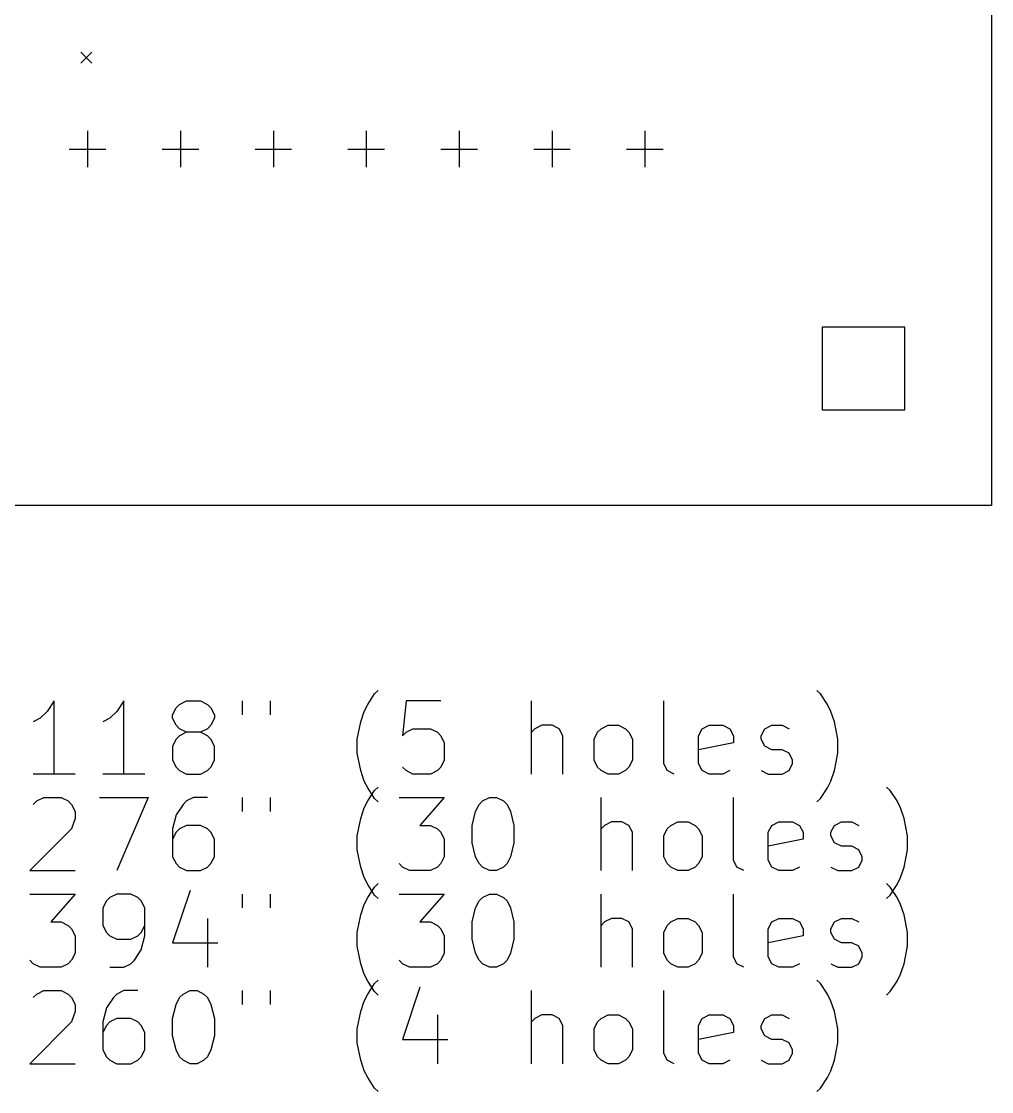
# Model space of a CAD drawing. Extents: x 133.3 to 187.5, y -126 to -67.5.
# Drawn here: x 160.97 to 187.5, y -126.02 to -96.76 of the extents above; entities that cross this region are included whole.
import ezdxf

# ---------------------------------------------------------------- set-up
doc = ezdxf.new("R2010")
doc.units = 0
doc.layers.add('BLACK', color=7, linetype='CONTINUOUS')

msp = doc.modelspace()

# ---------------------------------------------------------------- linework, layer by layer
at = {"layer": 'BLACK', "linetype": 'CONTINUOUS'}
for p, q in [((187.5, -67.5), (187.5, -110)), ((162.6, -97.6), (162.9, -97.9)), ((162.9, -97.6), (162.6, -97.9)), ((162.78, -99.75), (162.78, -100.75)), ((165.32, -99.75), (165.32, -100.75)), ((167.86, -99.75), (167.86, -100.75)), ((170.4, -99.75), (170.4, -100.75)), ((172.94, -99.75), (172.94, -100.75)), ((175.48, -99.75), (175.48, -100.75)), ((178.02, -99.75), (178.02, -100.75)), ((162.28, -100.25), (163.28, -100.25)), ((164.82, -100.25), (165.82, -100.25)), ((167.36, -100.25), (168.36, -100.25)), ((169.9, -100.25), (170.9, -100.25)), ((172.44, -100.25), (173.44, -100.25)), ((174.98, -100.25), (175.98, -100.25)), ((177.52, -100.25), (178.52, -100.25)), ((185.131382, -105.118618), (182.868618, -105.118618)), ((182.868618, -105.118618), (182.868618, -107.381382)), ((185.131382, -107.381382), (185.131382, -105.118618)), ((182.868618, -107.381382), (185.131382, -107.381382)), ((187.5, -110), (135, -110)), ((170.439914, -115.435076), (170.63039, -115.149361)), ((170.63039, -115.149361), (170.725629, -115.054123)), ((182.820868, -115.149361), (182.72563, -115.054123)), ((183.011344, -115.435076), (182.820868, -115.149361)), ((161.868484, -115.339838), (161.678008, -115.625552)), ((161.868484, -117.339838), (161.868484, -115.339838)), ((163.773246, -115.339838), (163.58277, -115.625552)), ((163.773246, -117.339838), (163.773246, -115.339838)), ((165.10658, -115.72079), (165.201818, -115.530314)), ((165.201818, -115.530314), (165.297056, -115.435076)), ((165.297056, -115.435076), (165.487532, -115.339838)), ((165.487532, -115.339838), (165.868485, -115.339838)), ((165.868485, -115.339838), (166.058961, -115.435076)), ((166.058961, -115.435076), (166.154199, -115.530314)), ((166.154199, -115.530314), (166.249437, -115.72079)), ((167.011342, -115.339838), (167.011342, -115.72079)), ((167.773247, -115.339838), (167.773247, -115.72079)), ((170.344676, -115.625552), (170.439914, -115.435076)), ((171.487533, -115.339838), (171.392295, -116.292219)), ((172.439914, -115.339838), (171.487533, -115.339838)), ((174.916105, -117.339838), (174.916105, -115.339838)), ((178.535153, -117.054123), (178.535153, -115.339838)), ((183.106582, -115.625552), (183.011344, -115.435076)), ((161.487532, -115.816028), (161.297056, -115.911266)), ((161.678008, -115.625552), (161.487532, -115.816028)), ((163.392294, -115.816028), (163.201818, -115.911266)), ((163.58277, -115.625552), (163.392294, -115.816028)), ((165.10658, -115.816028), (165.10658, -115.72079)), ((165.201818, -116.006504), (165.10658, -115.816028)), ((166.249437, -115.816028), (166.154199, -116.006504)), ((166.249437, -115.72079), (166.249437, -115.816028)), ((170.249438, -115.911266), (170.344676, -115.625552)), ((183.20182, -115.911266), (183.106582, -115.625552)), ((165.297056, -116.101742), (165.201818, -116.006504)), ((165.487532, -116.19698), (165.297056, -116.101742)), ((166.058961, -116.101742), (165.868485, -116.19698)), ((166.154199, -116.006504), (166.058961, -116.101742)), ((170.1542, -116.387457), (170.249438, -115.911266)), ((171.487533, -116.19698), (171.678009, -116.101742)), ((171.678009, -116.101742), (172.1542, -116.101742)), ((172.1542, -116.101742), (172.344676, -116.19698)), ((175.011343, -116.101742), (174.916105, -116.19698)), ((175.201819, -116.006504), (175.011343, -116.101742)), ((175.487534, -116.006504), (175.201819, -116.006504)), ((175.67801, -116.101742), (175.487534, -116.006504)), ((175.773248, -116.292219), (175.67801, -116.101742)), ((176.725629, -116.19698), (176.820867, -116.101742)), ((176.820867, -116.101742), (177.011343, -116.006504)), ((177.011343, -116.006504), (177.297058, -116.006504)), ((177.297058, -116.006504), (177.487534, -116.101742)), ((177.487534, -116.101742), (177.582772, -116.19698)), ((179.487534, -116.292219), (179.582772, -116.101742)), ((179.582772, -116.101742), (179.773248, -116.006504)), ((179.773248, -116.006504), (180.154201, -116.006504)), ((180.154201, -116.006504), (180.344677, -116.101742)), ((180.344677, -116.101742), (180.439915, -116.292219)), ((181.20182, -116.292219), (181.297058, -116.101742)), ((181.297058, -116.101742), (181.487534, -116.006504)), ((181.487534, -116.006504), (181.773248, -116.006504)), ((181.773248, -116.006504), (181.963725, -116.101742)), ((183.297058, -116.387457), (183.20182, -115.911266)), ((165.201818, -116.387457), (165.10658, -116.577933)), ((165.297056, -116.292219), (165.201818, -116.387457)), ((165.487532, -116.19698), (165.297056, -116.292219)), ((165.868485, -116.19698), (165.487532, -116.19698)), ((166.058961, -116.292219), (165.868485, -116.19698)), ((166.154199, -116.387457), (166.058961, -116.292219)), ((166.249437, -116.577933), (166.154199, -116.387457)), ((170.1542, -116.768409), (170.1542, -116.387457)), ((171.392295, -116.292219), (171.487533, -116.19698)), ((172.344676, -116.19698), (172.439914, -116.292219)), ((172.439914, -116.292219), (172.535152, -116.482695)), ((175.773248, -117.339838), (175.773248, -116.292219)), ((176.630391, -116.387457), (176.725629, -116.19698)), ((176.630391, -116.958885), (176.630391, -116.387457)), ((177.582772, -116.19698), (177.67801, -116.387457)), ((177.67801, -116.387457), (177.67801, -116.958885)), ((179.487534, -117.054123), (179.487534, -116.292219)), ((180.439915, -116.292219), (180.439915, -116.482695)), ((181.20182, -116.387457), (181.20182, -116.292219)), ((181.297058, -116.577933), (181.20182, -116.387457)), ((183.297058, -116.768409), (183.297058, -116.387457)), ((165.10658, -116.577933), (165.10658, -116.958885)), ((166.249437, -116.958885), (166.249437, -116.577933)), ((172.535152, -116.482695), (172.535152, -116.958885)), ((180.439915, -116.482695), (179.487534, -116.673171)), ((181.487534, -116.673171), (181.297058, -116.577933)), ((181.773248, -116.673171), (181.487534, -116.673171)), ((181.963725, -116.768409), (181.773248, -116.673171)), ((165.10658, -116.958885), (165.201818, -117.149361)), ((166.154199, -117.149361), (166.249437, -116.958885)), ((170.249438, -117.2446), (170.1542, -116.768409)), ((172.535152, -116.958885), (172.439914, -117.149361)), ((176.725629, -117.149361), (176.630391, -116.958885)), ((177.67801, -116.958885), (177.582772, -117.149361)), ((182.058963, -116.958885), (181.963725, -116.768409)), ((182.058963, -117.054123), (182.058963, -116.958885)), ((183.20182, -117.2446), (183.297058, -116.768409)), ((165.201818, -117.149361), (165.297056, -117.2446)), ((165.297056, -117.2446), (165.487532, -117.339838)), ((165.868485, -117.339838), (166.058961, -117.2446)), ((166.058961, -117.2446), (166.154199, -117.149361)), ((170.344676, -117.530314), (170.249438, -117.2446)), ((171.487533, -117.2446), (171.392295, -117.149361)), ((171.678009, -117.339838), (171.487533, -117.2446)), ((172.344676, -117.2446), (172.1542, -117.339838)), ((172.439914, -117.149361), (172.344676, -117.2446)), ((176.820867, -117.2446), (176.725629, -117.149361)), ((177.011343, -117.339838), (176.820867, -117.2446)), ((177.487534, -117.2446), (177.297058, -117.339838)), ((177.582772, -117.149361), (177.487534, -117.2446)), ((178.630391, -117.2446), (178.535153, -117.054123)), ((178.820867, -117.339838), (178.630391, -117.2446)), ((179.582772, -117.2446), (179.487534, -117.054123)), ((179.773248, -117.339838), (179.582772, -117.2446)), ((180.344677, -117.2446), (180.154201, -117.339838)), ((181.20182, -117.2446), (181.392296, -117.339838)), ((181.773248, -117.339838), (181.963725, -117.2446)), ((181.963725, -117.2446), (182.058963, -117.054123)), ((183.106582, -117.530314), (183.20182, -117.2446)), ((162.439913, -117.339838), (161.297056, -117.339838)), ((164.344675, -117.339838), (163.201818, -117.339838)), ((165.487532, -117.339838), (165.868485, -117.339838)), ((170.439914, -117.72079), (170.344676, -117.530314)), ((172.1542, -117.339838), (171.678009, -117.339838)), ((177.297058, -117.339838), (177.011343, -117.339838)), ((180.154201, -117.339838), (179.773248, -117.339838)), ((181.392296, -117.339838), (181.773248, -117.339838)), ((183.011344, -117.72079), (183.106582, -117.530314)), ((170.63039, -118.006504), (170.439914, -117.72079)), ((170.439914, -118.075076), (170.63039, -117.789361)), ((170.63039, -117.789361), (170.725629, -117.694123)), ((182.820868, -118.006504), (183.011344, -117.72079)), ((184.72563, -117.789361), (184.630392, -117.694123)), ((184.916106, -118.075076), (184.72563, -117.789361)), ((161.297056, -118.170314), (161.392294, -118.075076)), ((161.392294, -118.075076), (161.58277, -117.979838)), ((161.58277, -117.979838), (162.058961, -117.979838)), ((162.058961, -117.979838), (162.249437, -118.075076)), ((162.249437, -118.075076), (162.344675, -118.170314)), ((162.344675, -118.170314), (162.439913, -118.36079)), ((163.10658, -117.979838), (164.439913, -117.979838)), ((164.439913, -117.979838), (163.58277, -119.979838)), ((165.392294, -118.170314), (165.201818, -118.456028)), ((165.487532, -118.075076), (165.392294, -118.170314)), ((165.678008, -117.979838), (165.487532, -118.075076)), ((166.058961, -117.979838), (165.678008, -117.979838)), ((167.011342, -117.979838), (167.011342, -118.36079)), ((167.773247, -117.979838), (167.773247, -118.36079)), ((170.344676, -118.265552), (170.439914, -118.075076)), ((170.725629, -118.101742), (170.63039, -118.006504)), ((171.297057, -117.979838), (172.535152, -117.979838)), ((172.535152, -117.979838), (171.868485, -118.741742)), ((173.392295, -118.36079), (173.487533, -118.170314)), ((173.487533, -118.170314), (173.582771, -118.075076)), ((173.582771, -118.075076), (173.773247, -117.979838)), ((173.773247, -117.979838), (173.963724, -117.979838)), ((173.963724, -117.979838), (174.1542, -118.075076)), ((174.1542, -118.075076), (174.249438, -118.170314)), ((174.249438, -118.170314), (174.344676, -118.36079)), ((176.820867, -119.979838), (176.820867, -117.979838)), ((180.439915, -119.694123), (180.439915, -117.979838)), ((182.72563, -118.101742), (182.820868, -118.006504)), ((185.011344, -118.265552), (184.916106, -118.075076)), ((162.439913, -118.36079), (162.439913, -118.551266)), ((165.201818, -118.456028), (165.10658, -118.83698)), ((170.249438, -118.551266), (170.344676, -118.265552)), ((173.297057, -118.741742), (173.392295, -118.36079)), ((174.344676, -118.36079), (174.439914, -118.741742)), ((185.106582, -118.551266), (185.011344, -118.265552)), ((162.439913, -118.551266), (162.344675, -118.83698)), ((165.487532, -118.741742), (165.297056, -118.83698)), ((165.868485, -118.741742), (165.487532, -118.741742)), ((166.058961, -118.83698), (165.868485, -118.741742)), ((170.1542, -119.027457), (170.249438, -118.551266)), ((171.868485, -118.741742), (172.1542, -118.741742)), ((172.1542, -118.741742), (172.344676, -118.83698)), ((173.297057, -119.217933), (173.297057, -118.741742)), ((174.439914, -118.741742), (174.439914, -119.217933)), ((176.916105, -118.741742), (176.820867, -118.83698)), ((177.106581, -118.646504), (176.916105, -118.741742)), ((177.392296, -118.646504), (177.106581, -118.646504)), ((177.582772, -118.741742), (177.392296, -118.646504)), ((177.67801, -118.932219), (177.582772, -118.741742)), ((178.630391, -118.83698), (178.725629, -118.741742)), ((178.725629, -118.741742), (178.916105, -118.646504)), ((178.916105, -118.646504), (179.20182, -118.646504)), ((179.20182, -118.646504), (179.392296, -118.741742)), ((179.392296, -118.741742), (179.487534, -118.83698)), ((181.392296, -118.932219), (181.487534, -118.741742)), ((181.487534, -118.741742), (181.67801, -118.646504)), ((181.67801, -118.646504), (182.058963, -118.646504)), ((182.058963, -118.646504), (182.249439, -118.741742)), ((182.249439, -118.741742), (182.344677, -118.932219)), ((183.106582, -118.932219), (183.20182, -118.741742)), ((183.20182, -118.741742), (183.392296, -118.646504)), ((183.392296, -118.646504), (183.67801, -118.646504)), ((183.67801, -118.646504), (183.868487, -118.741742)), ((185.20182, -119.027457), (185.106582, -118.551266)), ((162.344675, -118.83698), (161.201818, -119.979838)), ((165.10658, -118.83698), (165.10658, -119.598885)), ((165.201818, -118.932219), (165.10658, -119.122695)), ((165.297056, -118.83698), (165.201818, -118.932219)), ((166.154199, -118.932219), (166.058961, -118.83698)), ((166.249437, -119.122695), (166.154199, -118.932219)), ((170.1542, -119.408409), (170.1542, -119.027457)), ((172.344676, -118.83698), (172.439914, -118.932219)), ((172.439914, -118.932219), (172.535152, -119.122695)), ((177.67801, -119.979838), (177.67801, -118.932219)), ((178.535153, -119.027457), (178.630391, -118.83698)), ((178.535153, -119.598885), (178.535153, -119.027457)), ((179.487534, -118.83698), (179.582772, -119.027457)), ((179.582772, -119.027457), (179.582772, -119.598885)), ((181.392296, -119.694123), (181.392296, -118.932219)), ((182.344677, -118.932219), (182.344677, -119.122695)), ((183.106582, -119.027457), (183.106582, -118.932219)), ((183.20182, -119.217933), (183.106582, -119.027457)), ((185.20182, -119.408409), (185.20182, -119.027457)), ((166.249437, -119.598885), (166.249437, -119.122695)), ((172.535152, -119.122695), (172.535152, -119.598885)), ((173.392295, -119.598885), (173.297057, -119.217933)), ((174.439914, -119.217933), (174.344676, -119.598885)), ((182.344677, -119.122695), (181.392296, -119.313171)), ((183.392296, -119.313171), (183.20182, -119.217933)), ((183.67801, -119.313171), (183.392296, -119.313171)), ((183.868487, -119.408409), (183.67801, -119.313171)), ((165.10658, -119.598885), (165.201818, -119.789361)), ((166.154199, -119.789361), (166.249437, -119.598885)), ((170.249438, -119.8846), (170.1542, -119.408409)), ((172.535152, -119.598885), (172.439914, -119.789361)), ((173.487533, -119.789361), (173.392295, -119.598885)), ((174.344676, -119.598885), (174.249438, -119.789361)), ((178.630391, -119.789361), (178.535153, -119.598885)), ((179.582772, -119.598885), (179.487534, -119.789361)), ((183.963725, -119.598885), (183.868487, -119.408409)), ((183.963725, -119.694123), (183.963725, -119.598885)), ((185.106582, -119.8846), (185.20182, -119.408409)), ((165.201818, -119.789361), (165.297056, -119.8846)), ((165.297056, -119.8846), (165.487532, -119.979838)), ((165.868485, -119.979838), (166.058961, -119.8846)), ((166.058961, -119.8846), (166.154199, -119.789361)), ((170.344676, -120.170314), (170.249438, -119.8846)), ((171.392295, -119.8846), (171.297057, -119.789361)), ((171.582771, -119.979838), (171.392295, -119.8846)), ((172.344676, -119.8846), (172.1542, -119.979838)), ((172.439914, -119.789361), (172.344676, -119.8846)), ((173.582771, -119.8846), (173.487533, -119.789361)), ((173.773247, -119.979838), (173.582771, -119.8846)), ((174.1542, -119.8846), (173.963724, -119.979838)), ((174.249438, -119.789361), (174.1542, -119.8846)), ((178.725629, -119.8846), (178.630391, -119.789361)), ((178.916105, -119.979838), (178.725629, -119.8846)), ((179.392296, -119.8846), (179.20182, -119.979838)), ((179.487534, -119.789361), (179.392296, -119.8846)), ((180.535153, -119.8846), (180.439915, -119.694123)), ((180.725629, -119.979838), (180.535153, -119.8846)), ((181.487534, -119.8846), (181.392296, -119.694123)), ((181.67801, -119.979838), (181.487534, -119.8846)), ((182.249439, -119.8846), (182.058963, -119.979838)), ((183.106582, -119.8846), (183.297058, -119.979838)), ((183.67801, -119.979838), (183.868487, -119.8846)), ((183.868487, -119.8846), (183.963725, -119.694123)), ((185.011344, -120.170314), (185.106582, -119.8846)), ((161.201818, -119.979838), (162.439913, -119.979838)), ((165.487532, -119.979838), (165.868485, -119.979838)), ((170.439914, -120.36079), (170.344676, -120.170314)), ((172.1542, -119.979838), (171.582771, -119.979838)), ((173.963724, -119.979838), (173.773247, -119.979838)), ((179.20182, -119.979838), (178.916105, -119.979838)), ((182.058963, -119.979838), (181.67801, -119.979838)), ((183.297058, -119.979838), (183.67801, -119.979838)), ((184.916106, -120.36079), (185.011344, -120.170314)), ((165.58277, -120.5246), (165.10658, -121.953171)), ((170.63039, -120.646504), (170.439914, -120.36079)), ((170.439914, -120.715076), (170.63039, -120.429361)), ((170.63039, -120.429361), (170.725629, -120.334123)), ((184.72563, -120.429361), (184.630392, -120.334123)), ((184.72563, -120.646504), (184.916106, -120.36079)), ((184.916106, -120.715076), (184.72563, -120.429361)), ((161.201818, -120.619838), (162.439913, -120.619838)), ((162.439913, -120.619838), (161.773246, -121.381742)), ((163.297056, -120.810314), (163.201818, -121.00079)), ((163.392294, -120.715076), (163.297056, -120.810314)), ((163.58277, -120.619838), (163.392294, -120.715076)), ((163.963723, -120.619838), (163.58277, -120.619838)), ((164.154199, -120.715076), (163.963723, -120.619838)), ((164.249437, -120.810314), (164.154199, -120.715076)), ((164.344675, -121.00079), (164.249437, -120.810314)), ((167.011342, -120.619838), (167.011342, -121.00079)), ((167.773247, -120.619838), (167.773247, -121.00079)), ((170.344676, -120.905552), (170.439914, -120.715076)), ((170.725629, -120.741742), (170.63039, -120.646504)), ((171.297057, -120.619838), (172.535152, -120.619838)), ((172.535152, -120.619838), (171.868485, -121.381742)), ((173.392295, -121.00079), (173.487533, -120.810314)), ((173.487533, -120.810314), (173.582771, -120.715076)), ((173.582771, -120.715076), (173.773247, -120.619838)), ((173.773247, -120.619838), (173.963724, -120.619838)), ((173.963724, -120.619838), (174.1542, -120.715076)), ((174.1542, -120.715076), (174.249438, -120.810314)), ((174.249438, -120.810314), (174.344676, -121.00079)), ((176.820867, -122.619838), (176.820867, -120.619838)), ((180.439915, -122.334123), (180.439915, -120.619838)), ((184.630392, -120.741742), (184.72563, -120.646504)), ((185.011344, -120.905552), (184.916106, -120.715076)), ((163.201818, -121.00079), (163.201818, -121.47698)), ((164.344675, -121.762695), (164.344675, -121.00079)), ((170.249438, -121.191266), (170.344676, -120.905552)), ((173.297057, -121.381742), (173.392295, -121.00079)), ((174.344676, -121.00079), (174.439914, -121.381742)), ((185.106582, -121.191266), (185.011344, -120.905552)), ((161.773246, -121.381742), (162.058961, -121.381742)), ((162.058961, -121.381742), (162.249437, -121.47698)), ((166.058961, -121.286504), (166.058961, -122.619838)), ((170.1542, -121.667457), (170.249438, -121.191266)), ((171.868485, -121.381742), (172.1542, -121.381742)), ((172.1542, -121.381742), (172.344676, -121.47698)), ((173.297057, -121.857933), (173.297057, -121.381742)), ((174.439914, -121.381742), (174.439914, -121.857933)), ((176.916105, -121.381742), (176.820867, -121.47698)), ((177.106581, -121.286504), (176.916105, -121.381742)), ((177.392296, -121.286504), (177.106581, -121.286504)), ((177.582772, -121.381742), (177.392296, -121.286504)), ((177.67801, -121.572219), (177.582772, -121.381742)), ((178.630391, -121.47698), (178.725629, -121.381742)), ((178.725629, -121.381742), (178.916105, -121.286504)), ((178.916105, -121.286504), (179.20182, -121.286504)), ((179.20182, -121.286504), (179.392296, -121.381742)), ((179.392296, -121.381742), (179.487534, -121.47698)), ((181.392296, -121.572219), (181.487534, -121.381742)), ((181.487534, -121.381742), (181.67801, -121.286504)), ((181.67801, -121.286504), (182.058963, -121.286504)), ((182.058963, -121.286504), (182.249439, -121.381742)), ((182.249439, -121.381742), (182.344677, -121.572219)), ((183.106582, -121.572219), (183.20182, -121.381742)), ((183.20182, -121.381742), (183.392296, -121.286504)), ((183.392296, -121.286504), (183.67801, -121.286504)), ((183.67801, -121.286504), (183.868487, -121.381742)), ((185.20182, -121.667457), (185.106582, -121.191266)), ((162.249437, -121.47698), (162.344675, -121.572219)), ((162.344675, -121.572219), (162.439913, -121.762695)), ((163.201818, -121.47698), (163.297056, -121.667457)), ((163.297056, -121.667457), (163.392294, -121.762695)), ((164.154199, -121.762695), (164.249437, -121.667457)), ((164.249437, -121.667457), (164.344675, -121.47698)), ((170.1542, -122.048409), (170.1542, -121.667457)), ((172.344676, -121.47698), (172.439914, -121.572219)), ((172.439914, -121.572219), (172.535152, -121.762695)), ((177.67801, -122.619838), (177.67801, -121.572219)), ((178.535153, -121.667457), (178.630391, -121.47698)), ((178.535153, -122.238885), (178.535153, -121.667457)), ((179.487534, -121.47698), (179.582772, -121.667457)), ((179.582772, -121.667457), (179.582772, -122.238885)), ((181.392296, -122.334123), (181.392296, -121.572219)), ((182.344677, -121.572219), (182.344677, -121.762695)), ((183.106582, -121.667457), (183.106582, -121.572219)), ((183.20182, -121.857933), (183.106582, -121.667457)), ((185.20182, -122.048409), (185.20182, -121.667457)), ((162.439913, -121.762695), (162.439913, -122.238885)), ((163.392294, -121.762695), (163.58277, -121.857933)), ((163.58277, -121.857933), (163.963723, -121.857933)), ((163.963723, -121.857933), (164.154199, -121.762695)), ((164.249437, -122.143647), (164.344675, -121.762695)), ((165.10658, -121.953171), (166.344675, -121.953171)), ((172.535152, -121.762695), (172.535152, -122.238885)), ((173.392295, -122.238885), (173.297057, -121.857933)), ((174.439914, -121.857933), (174.344676, -122.238885)), ((182.344677, -121.762695), (181.392296, -121.953171)), ((183.392296, -121.953171), (183.20182, -121.857933)), ((183.67801, -121.953171), (183.392296, -121.953171)), ((183.868487, -122.048409), (183.67801, -121.953171)), ((162.439913, -122.238885), (162.344675, -122.429361)), ((164.058961, -122.429361), (164.249437, -122.143647)), ((170.249438, -122.5246), (170.1542, -122.048409)), ((172.535152, -122.238885), (172.439914, -122.429361)), ((173.487533, -122.429361), (173.392295, -122.238885)), ((174.344676, -122.238885), (174.249438, -122.429361)), ((178.630391, -122.429361), (178.535153, -122.238885)), ((179.582772, -122.238885), (179.487534, -122.429361)), ((183.963725, -122.238885), (183.868487, -122.048409)), ((183.963725, -122.334123), (183.963725, -122.238885)), ((185.106582, -122.5246), (185.20182, -122.048409)), ((161.297056, -122.5246), (161.201818, -122.429361)), ((161.487532, -122.619838), (161.297056, -122.5246)), ((162.249437, -122.5246), (162.058961, -122.619838)), ((162.344675, -122.429361), (162.249437, -122.5246)), ((163.773246, -122.619838), (163.963723, -122.5246)), ((163.963723, -122.5246), (164.058961, -122.429361)), ((170.344676, -122.810314), (170.249438, -122.5246)), ((171.392295, -122.5246), (171.297057, -122.429361)), ((171.582771, -122.619838), (171.392295, -122.5246)), ((172.344676, -122.5246), (172.1542, -122.619838)), ((172.439914, -122.429361), (172.344676, -122.5246)), ((173.582771, -122.5246), (173.487533, -122.429361)), ((173.773247, -122.619838), (173.582771, -122.5246)), ((174.1542, -122.5246), (173.963724, -122.619838)), ((174.249438, -122.429361), (174.1542, -122.5246)), ((178.725629, -122.5246), (178.630391, -122.429361)), ((178.916105, -122.619838), (178.725629, -122.5246)), ((179.392296, -122.5246), (179.20182, -122.619838)), ((179.487534, -122.429361), (179.392296, -122.5246)), ((180.535153, -122.5246), (180.439915, -122.334123)), ((180.725629, -122.619838), (180.535153, -122.5246)), ((181.487534, -122.5246), (181.392296, -122.334123)), ((181.67801, -122.619838), (181.487534, -122.5246)), ((182.249439, -122.5246), (182.058963, -122.619838)), ((183.106582, -122.5246), (183.297058, -122.619838)), ((183.67801, -122.619838), (183.868487, -122.5246)), ((183.868487, -122.5246), (183.963725, -122.334123)), ((185.011344, -122.810314), (185.106582, -122.5246)), ((162.058961, -122.619838), (161.487532, -122.619838)), ((163.392294, -122.619838), (163.773246, -122.619838)), ((170.439914, -123.00079), (170.344676, -122.810314)), ((172.1542, -122.619838), (171.582771, -122.619838)), ((173.963724, -122.619838), (173.773247, -122.619838)), ((179.20182, -122.619838), (178.916105, -122.619838)), ((182.058963, -122.619838), (181.67801, -122.619838)), ((183.297058, -122.619838), (183.67801, -122.619838)), ((184.916106, -123.00079), (185.011344, -122.810314)), ((170.63039, -123.286504), (170.439914, -123.00079)), ((170.439914, -123.355076), (170.63039, -123.069361)), ((170.63039, -123.069361), (170.725629, -122.974123)), ((171.868485, -123.1646), (171.392295, -124.593171)), ((182.820868, -123.069361), (182.72563, -122.974123)), ((183.011344, -123.355076), (182.820868, -123.069361)), ((184.72563, -123.286504), (184.916106, -123.00079)), ((161.297056, -123.450314), (161.392294, -123.355076)), ((161.392294, -123.355076), (161.58277, -123.259838)), ((161.58277, -123.259838), (162.058961, -123.259838)), ((162.058961, -123.259838), (162.249437, -123.355076)), ((162.249437, -123.355076), (162.344675, -123.450314)), ((162.344675, -123.450314), (162.439913, -123.64079)), ((163.487532, -123.450314), (163.297056, -123.736028)), ((163.58277, -123.355076), (163.487532, -123.450314)), ((163.773246, -123.259838), (163.58277, -123.355076)), ((164.154199, -123.259838), (163.773246, -123.259838)), ((165.201818, -123.64079), (165.297056, -123.450314)), ((165.297056, -123.450314), (165.392294, -123.355076)), ((165.392294, -123.355076), (165.58277, -123.259838)), ((165.58277, -123.259838), (165.773247, -123.259838)), ((165.773247, -123.259838), (165.963723, -123.355076)), ((165.963723, -123.355076), (166.058961, -123.450314)), ((166.058961, -123.450314), (166.154199, -123.64079)), ((167.011342, -123.259838), (167.011342, -123.64079)), ((167.773247, -123.259838), (167.773247, -123.64079)), ((170.344676, -123.545552), (170.439914, -123.355076)), ((170.725629, -123.381742), (170.63039, -123.286504)), ((174.916105, -125.259838), (174.916105, -123.259838)), ((178.535153, -124.974123), (178.535153, -123.259838)), ((183.106582, -123.545552), (183.011344, -123.355076)), ((184.630392, -123.381742), (184.72563, -123.286504)), ((162.439913, -123.64079), (162.439913, -123.831266)), ((163.297056, -123.736028), (163.201818, -124.11698)), ((165.10658, -124.021742), (165.201818, -123.64079)), ((166.154199, -123.64079), (166.249437, -124.021742)), ((170.249438, -123.831266), (170.344676, -123.545552)), ((183.20182, -123.831266), (183.106582, -123.545552)), ((162.439913, -123.831266), (162.344675, -124.11698)), ((163.58277, -124.021742), (163.392294, -124.11698)), ((163.963723, -124.021742), (163.58277, -124.021742)), ((164.154199, -124.11698), (163.963723, -124.021742)), ((165.10658, -124.497933), (165.10658, -124.021742)), ((166.249437, -124.021742), (166.249437, -124.497933)), ((170.1542, -124.307457), (170.249438, -123.831266)), ((172.344676, -123.926504), (172.344676, -125.259838)), ((175.011343, -124.021742), (174.916105, -124.11698)), ((175.201819, -123.926504), (175.011343, -124.021742)), ((175.487534, -123.926504), (175.201819, -123.926504)), ((175.67801, -124.021742), (175.487534, -123.926504)), ((175.773248, -124.212219), (175.67801, -124.021742)), ((176.725629, -124.11698), (176.820867, -124.021742)), ((176.820867, -124.021742), (177.011343, -123.926504)), ((177.011343, -123.926504), (177.297058, -123.926504)), ((177.297058, -123.926504), (177.487534, -124.021742)), ((177.487534, -124.021742), (177.582772, -124.11698)), ((179.487534, -124.212219), (179.582772, -124.021742)), ((179.582772, -124.021742), (179.773248, -123.926504)), ((179.773248, -123.926504), (180.154201, -123.926504)), ((180.154201, -123.926504), (180.344677, -124.021742)), ((180.344677, -124.021742), (180.439915, -124.212219)), ((181.20182, -124.212219), (181.297058, -124.021742)), ((181.297058, -124.021742), (181.487534, -123.926504)), ((181.487534, -123.926504), (181.773248, -123.926504)), ((181.773248, -123.926504), (181.963725, -124.021742)), ((183.297058, -124.307457), (183.20182, -123.831266)), ((162.344675, -124.11698), (161.201818, -125.259838)), ((163.201818, -124.11698), (163.201818, -124.878885)), ((163.297056, -124.212219), (163.201818, -124.402695)), ((163.392294, -124.11698), (163.297056, -124.212219)), ((164.249437, -124.212219), (164.154199, -124.11698)), ((164.344675, -124.402695), (164.249437, -124.212219)), ((170.1542, -124.688409), (170.1542, -124.307457)), ((175.773248, -125.259838), (175.773248, -124.212219)), ((176.630391, -124.307457), (176.725629, -124.11698)), ((176.630391, -124.878885), (176.630391, -124.307457)), ((177.582772, -124.11698), (177.67801, -124.307457)), ((177.67801, -124.307457), (177.67801, -124.878885)), ((179.487534, -124.974123), (179.487534, -124.212219)), ((180.439915, -124.212219), (180.439915, -124.402695)), ((181.20182, -124.307457), (181.20182, -124.212219)), ((181.297058, -124.497933), (181.20182, -124.307457)), ((183.297058, -124.688409), (183.297058, -124.307457)), ((164.344675, -124.878885), (164.344675, -124.402695)), ((165.201818, -124.878885), (165.10658, -124.497933)), ((166.249437, -124.497933), (166.154199, -124.878885)), ((171.392295, -124.593171), (172.63039, -124.593171)), ((180.439915, -124.402695), (179.487534, -124.593171)), ((181.487534, -124.593171), (181.297058, -124.497933)), ((181.773248, -124.593171), (181.487534, -124.593171)), ((181.963725, -124.688409), (181.773248, -124.593171)), ((163.201818, -124.878885), (163.297056, -125.069361)), ((164.249437, -125.069361), (164.344675, -124.878885)), ((165.297056, -125.069361), (165.201818, -124.878885)), ((166.154199, -124.878885), (166.058961, -125.069361)), ((170.249438, -125.1646), (170.1542, -124.688409)), ((176.725629, -125.069361), (176.630391, -124.878885)), ((177.67801, -124.878885), (177.582772, -125.069361)), ((182.058963, -124.878885), (181.963725, -124.688409)), ((182.058963, -124.974123), (182.058963, -124.878885)), ((183.20182, -125.1646), (183.297058, -124.688409)), ((163.297056, -125.069361), (163.392294, -125.1646)), ((163.392294, -125.1646), (163.58277, -125.259838)), ((163.963723, -125.259838), (164.154199, -125.1646)), ((164.154199, -125.1646), (164.249437, -125.069361)), ((165.392294, -125.1646), (165.297056, -125.069361)), ((165.58277, -125.259838), (165.392294, -125.1646)), ((165.963723, -125.1646), (165.773247, -125.259838)), ((166.058961, -125.069361), (165.963723, -125.1646)), ((170.344676, -125.450314), (170.249438, -125.1646)), ((176.820867, -125.1646), (176.725629, -125.069361)), ((177.011343, -125.259838), (176.820867, -125.1646)), ((177.487534, -125.1646), (177.297058, -125.259838)), ((177.582772, -125.069361), (177.487534, -125.1646)), ((178.630391, -125.1646), (178.535153, -124.974123)), ((178.820867, -125.259838), (178.630391, -125.1646)), ((179.582772, -125.1646), (179.487534, -124.974123)), ((179.773248, -125.259838), (179.582772, -125.1646)), ((180.344677, -125.1646), (180.154201, -125.259838)), ((181.20182, -125.1646), (181.392296, -125.259838)), ((181.773248, -125.259838), (181.963725, -125.1646)), ((181.963725, -125.1646), (182.058963, -124.974123)), ((183.106582, -125.450314), (183.20182, -125.1646)), ((161.201818, -125.259838), (162.439913, -125.259838)), ((163.58277, -125.259838), (163.963723, -125.259838)), ((165.773247, -125.259838), (165.58277, -125.259838)), ((170.439914, -125.64079), (170.344676, -125.450314)), ((177.297058, -125.259838), (177.011343, -125.259838)), ((180.154201, -125.259838), (179.773248, -125.259838)), ((181.392296, -125.259838), (181.773248, -125.259838)), ((183.011344, -125.64079), (183.106582, -125.450314)), ((170.63039, -125.926504), (170.439914, -125.64079)), ((182.820868, -125.926504), (183.011344, -125.64079)), ((170.725629, -126.021742), (170.63039, -125.926504)), ((182.72563, -126.021742), (182.820868, -125.926504))]:
    msp.add_line(p, q, dxfattribs=at)

doc.saveas('drawing.dxf')
